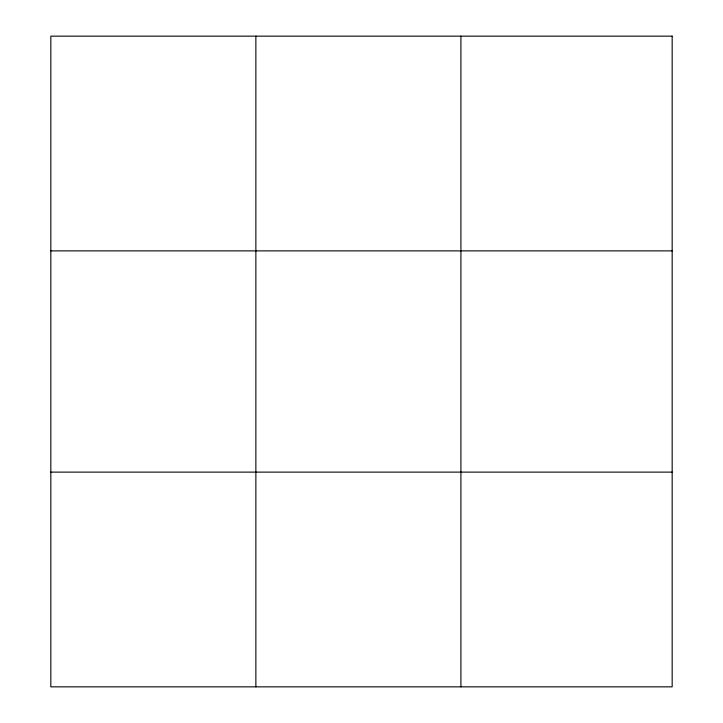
<?xml version="1.0" encoding="UTF-8"?>
<svg xmlns="http://www.w3.org/2000/svg" width="723" height="723" viewBox="0 0 723 723"><rect width="100%" height="100%" fill="white"/><g stroke="black" fill="none" stroke-linecap="round" stroke-linejoin="round"><path stroke-width="1.08" d="M255.87 686.85L255.87 36.15M460.913 686.85L460.913 36.15M50.827 250.881L672.173 250.881M50.827 472.119L672.173 472.119M672.173 36.15L672.173 686.85L50.827 686.85L50.827 36.15L672.173 36.15"/></g></svg>
